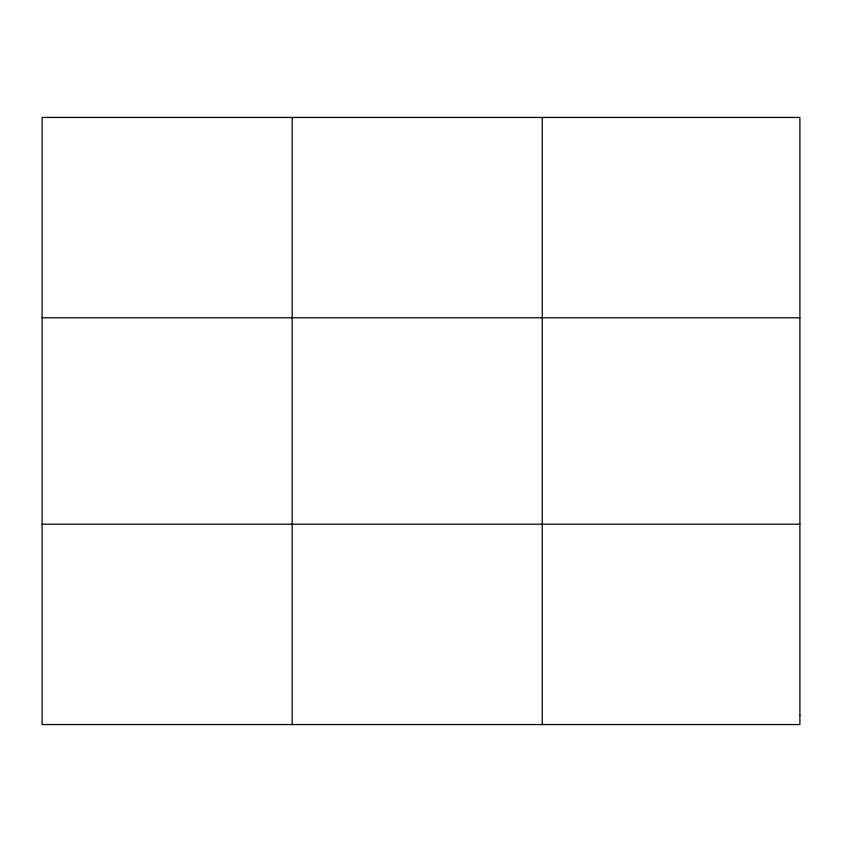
<?xml version="1.0" encoding="UTF-8"?>
<svg xmlns="http://www.w3.org/2000/svg" width="842" height="842" viewBox="0 0 842 842"><rect width="100%" height="100%" fill="white"/><g stroke="black" fill="none" stroke-linecap="round" stroke-linejoin="round"><path stroke-width="1.26" d="M292.174 724.552L292.174 117.448M542.248 724.552L542.248 117.448M42.1 317.792L799.9 317.792M42.1 524.208L799.9 524.208M799.9 715.447L799.9 724.552L42.1 724.552L42.1 117.448L799.9 117.448L799.9 715.447"/></g></svg>
